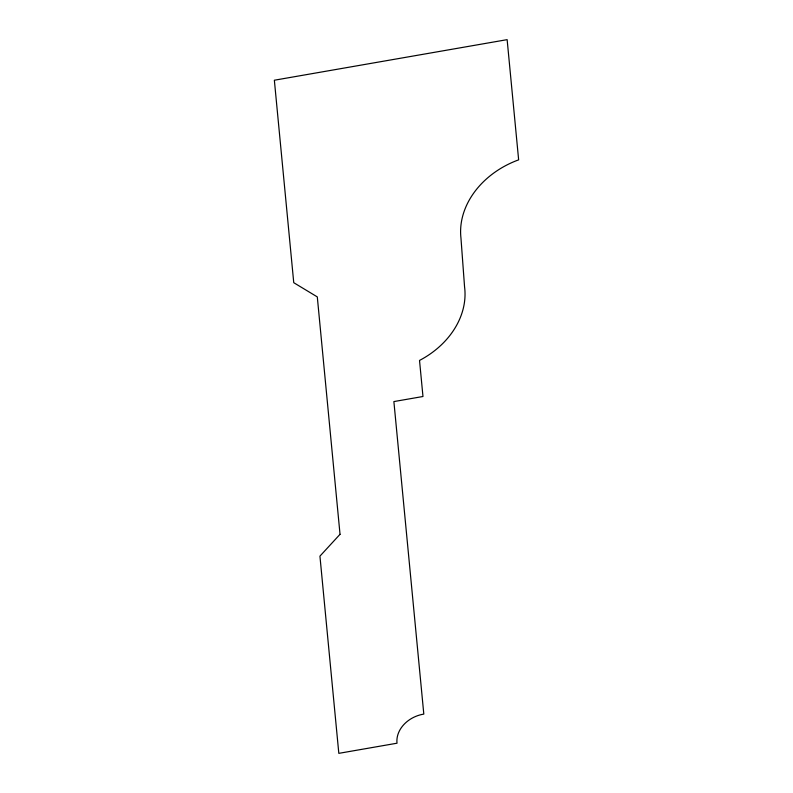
<?xml version="1.0" encoding="UTF-8"?>
<svg xmlns="http://www.w3.org/2000/svg" width="793" height="793" viewBox="0 0 793 793"><rect width="100%" height="100%" fill="white"/><g stroke="black" fill="none" stroke-linecap="round" stroke-linejoin="round"><path stroke-width="1.19" d="M340.028 534.304L319.936 556.141L338.819 753.35L397.015 743.21A29.311 23.621 -18.3 0 1 423.809 714.096L393.883 401.575L422.976 396.5L419.527 360.438A83.602 67.375 -18.3 0 0 464.559 286.808L460.961 238.098A83.572 67.355 -18.3 0 1 518.642 159.849L507.133 39.65L274.358 80.222L293.747 282.685L317.299 296.909L340.028 534.304"/></g></svg>
